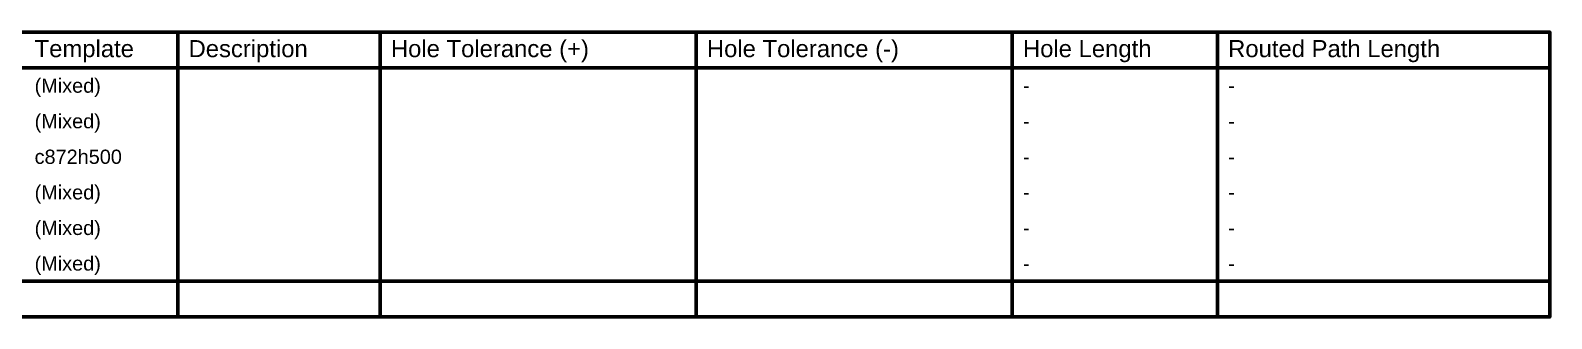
# Model space of a CAD drawing. Header units: inches. Extents: x -89 to 427, y -87 to 99.
# Drawn here: x 264 to 427, y -11.7 to 19.2 of the extents above; entities that cross this region are included whole.
import ezdxf

# ---------------------------------------------------------------- set-up
doc = ezdxf.new("R2010")
doc.units = ezdxf.units.IN
doc.layers.add('Drill Drawing', color=1, linetype='Continuous')
doc.styles.add('Arial', font='', dxfattribs={"height": 0.2})
doc.styles.get('Arial').set_extended_font_data('Arial')

msp = doc.modelspace()

# ---------------------------------------------------------------- linework, layer by layer
at = {"layer": 'Drill Drawing'}
for points in [[(101.33, 18.96, 0.381, 0.381, 0), (426.82, 18.96, 0.381, 0.381, 0)], [(279.77, -11.52, 0.381, 0.381, 0), (279.77, 18.96, 0.381, 0.381, 0)], [(301.46, -11.52, 0.381, 0.381, 0), (301.46, 18.96, 0.381, 0.381, 0)], [(335.33, -11.52, 0.381, 0.381, 0), (335.33, 18.96, 0.381, 0.381, 0)], [(369.2, -11.52, 0.381, 0.381, 0), (369.2, 18.96, 0.381, 0.381, 0)], [(391.19, -11.52, 0.381, 0.381, 0), (391.19, 18.96, 0.381, 0.381, 0)], [(426.82, -11.52, 0.381, 0.381, 0), (426.82, 18.96, 0.381, 0.381, 0)], [(101.33, 15.15, 0.381, 0.381, 0), (426.82, 15.15, 0.381, 0.381, 0)], [(101.33, -7.71, 0.381, 0.381, 0), (426.82, -7.71, 0.381, 0.381, 0)], [(101.33, -11.52, 0.381, 0.381, 0), (426.82, -11.52, 0.381, 0.381, 0)]]:
    msp.add_lwpolyline(points, format="xyseb", dxfattribs=at)
for points in [[(279.68, 18.96, 0.191, 0.191, 1), (279.87, 18.96, 0.191, 0.191, 1)], [(301.36, 18.96, 0.191, 0.191, 1), (301.55, 18.96, 0.191, 0.191, 1)], [(335.23, 18.96, 0.191, 0.191, 1), (335.42, 18.96, 0.191, 0.191, 1)], [(369.11, 18.96, 0.191, 0.191, 1), (369.3, 18.96, 0.191, 0.191, 1)], [(391.1, 18.96, 0.191, 0.191, 1), (391.29, 18.96, 0.191, 0.191, 1)], [(426.72, 18.96, 0.191, 0.191, 1), (426.91, 18.96, 0.191, 0.191, 1)], [(426.72, 18.96, 0.191, 0.191, 1), (426.91, 18.96, 0.191, 0.191, 1)], [(426.72, 15.15, 0.191, 0.191, 1), (426.91, 15.15, 0.191, 0.191, 1)], [(426.72, -7.71, 0.191, 0.191, 1), (426.91, -7.71, 0.191, 0.191, 1)], [(279.68, -11.52, 0.191, 0.191, 1), (279.87, -11.52, 0.191, 0.191, 1)], [(301.36, -11.52, 0.191, 0.191, 1), (301.55, -11.52, 0.191, 0.191, 1)], [(335.23, -11.52, 0.191, 0.191, 1), (335.42, -11.52, 0.191, 0.191, 1)], [(369.11, -11.52, 0.191, 0.191, 1), (369.3, -11.52, 0.191, 0.191, 1)], [(391.1, -11.52, 0.191, 0.191, 1), (391.29, -11.52, 0.191, 0.191, 1)], [(426.72, -11.52, 0.191, 0.191, 1), (426.91, -11.52, 0.191, 0.191, 1)], [(426.72, -11.52, 0.191, 0.191, 1), (426.91, -11.52, 0.191, 0.191, 1)]]:
    msp.add_lwpolyline(points, format="xyseb", close=True, dxfattribs=at)

# ---------------------------------------------------------------- texts
at = {"layer": 'Drill Drawing', "style": 'Arial'}
for s, height, p in [('Template', 1.829, (264.41, 16.29)), ('Description', 1.8288, (280.91, 16.29)), ('Hole Tolerance (+)', 1.8288, (302.6, 16.29)), ('Hole Tolerance (-)', 1.8288, (336.47, 16.29)), ('Hole Length', 1.8288, (370.35, 16.29)), ('Routed Path Length', 1.8288, (392.34, 16.29)), ('(Mixed)', 1.524, (264.41, 12.48)), ('-', 1.52, (370.35, 12.48)), ('-', 1.52, (392.34, 12.48)), ('(Mixed)', 1.524, (264.41, 8.67)), ('-', 1.52, (370.35, 8.67)), ('-', 1.52, (392.34, 8.67)), ('c872h500', 1.524, (264.41, 4.86)), ('-', 1.52, (370.35, 4.86)), ('-', 1.52, (392.34, 4.86)), ('(Mixed)', 1.524, (264.41, 1.05)), ('-', 1.52, (370.35, 1.05)), ('-', 1.52, (392.34, 1.05)), ('(Mixed)', 1.524, (264.41, -2.76)), ('-', 1.52, (370.35, -2.76)), ('-', 1.52, (392.34, -2.76)), ('(Mixed)', 1.524, (264.41, -6.57)), ('-', 1.52, (370.35, -6.57)), ('-', 1.52, (392.34, -6.57))]:
    msp.add_text(s, height=height, dxfattribs=at).set_placement(p)

doc.saveas('drawing.dxf')
